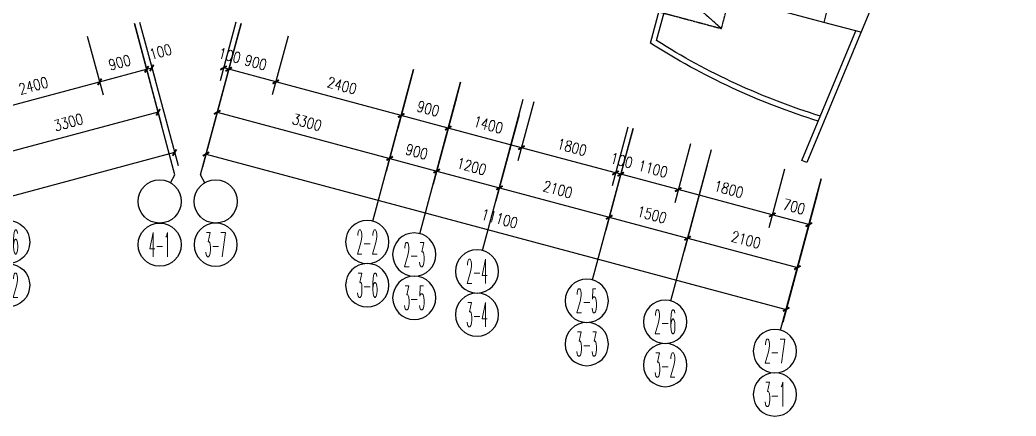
# Model space of a CAD drawing. Header units: millimetres. Extents: x 945 to 50353, y 469 to 41134.
# Drawn here: x 22549 to 40959, y 1013 to 8339 of the extents above; entities that cross this region are included whole.
import ezdxf
from ezdxf.enums import TextEntityAlignment as Align

# ---------------------------------------------------------------- set-up
doc = ezdxf.new("R2010")
doc.units = ezdxf.units.MM
doc.linetypes.add('DASH', pattern=[0.35, 0.25, -0.1])
for name, color, linetype in [('AXIS', 3, 'Continuous'), ('AXIS_TEXT', 7, 'Continuous'), ('GROUND', 2, 'Continuous'), ('LVTRY', 6, 'Continuous'), ('PUB_WINDW', 7, 'Continuous'), ('WALL', 255, 'Continuous'), ('WINDOW', 2, 'Continuous')]:
    doc.layers.add(name, color=color, linetype=linetype)
doc.styles.add('COMPLEX', font='COMPLEX')
doc.styles.add('DIM_FONT', font='SIMPLEX', dxfattribs={"width": 0.8})
doc.dimstyles.new('AXIS', dxfattribs={"dimtxt": 300, "dimasz": 1, "dimexe": 250, "dimexo": 300, "dimgap": 0.09, "dimtad": 1, "dimdec": 0, "dimzin": 0, "dimdsep": 46, "dimtxsty": 'DIM_FONT', "dimblk": '_DIMX', "dimcen": 0.09, "dimse1": 1, "dimse2": 1, "dimclrt": 7, "dimadec": 0, "dimazin": 0, "dimtfac": 1, "dimtdec": 0, "dimtix": 1, "dimtmove": 2, "dimatfit": 3, "dimldrblk": '_DIMX', "dimfxl": 1, "dimtolj": 1, "dimtzin": 0, "dimarcsym": 0})
doc.dimstyles.new('DIM0', dxfattribs={"dimtxt": 200, "dimasz": 0.7, "dimexe": 250, "dimexo": 300, "dimgap": 150, "dimtad": 1, "dimdec": 0, "dimzin": 0, "dimdsep": 46, "dimtxsty": 'DIM_FONT', "dimblk": '_DIMX', "dimblk1": '_DIMX', "dimblk2": '_DIMX', "dimsah": 1, "dimcen": 2.5, "dimclrt": 7, "dimadec": 0, "dimazin": 0, "dimtfac": 1, "dimtdec": 0, "dimtix": 1, "dimtmove": 2, "dimatfit": 3, "dimldrblk": '_DIMX', "dimfxl": 1, "dimtolj": 1, "dimtzin": 0, "dimarcsym": 0})

# ---------------------------------------------------------------- blocks, each defined once
blk = doc.blocks.new('_DIMX')
at = {"const_width": 50}
blk.add_lwpolyline([(-70, -70), (70, 70)], dxfattribs=at)
blk = doc.blocks.new('*D32')
at = {"color": 0, "linetype": 'ByBlock', "transparency": 16777216}
for p, q in [((46639, -55405), (47273, -57771)), ((47208, -57530), (34266, -60997)), ((33696, -58873), (34330, -61239))]:
    blk.add_line(p, q, dxfattribs=at)
at = {"layer": 'DEFPOINTS', "color": 0, "linetype": 'ByBlock', "transparency": 16777216}
for p in [(46562, -55115), (33619, -58583), (34266, -60998)]:
    blk.add_point(p, dxfattribs=at)
at = {"color": 0, "linetype": 'ByBlock', "transparency": 16777216, "xscale": 0.7, "yscale": 0.7, "zscale": 0.7}
for p, rotation in [((47209, -57530), 15.0000000000021), ((34266, -60998), 195.000000000002)]:
    blk.add_blockref('_DIMX', p, dxfattribs=dict(at, rotation=rotation))
at = {"color": 7, "linetype": 'ByBlock', "transparency": 16777216, "insert": (40672, -59022), "char_height": 200, "attachment_point": 5, "rotation": 15, "style": 'DIM_FONT'}
blk.add_mtext('\\A1;13400', dxfattribs=at)
blk = doc.blocks.new('_AXISO')
blk.add_circle((0, 0), 0.5)
at = {"layer": 'AXIS_TEXT', "style": 'COMPLEX', "width": 1.041667}
blk.add_attdef('A', text='', height=0.56, dxfattribs=at).set_placement((-0.25, -0.28), (0.25, -0.28), align=Align.FIT)
blk = doc.blocks.new('*D179')
at = {"color": 0, "linetype": 'ByBlock', "transparency": 16777216}
blk.add_arc((60067, -54629), 10094, 68.634, 73.8647, dxfattribs=at)
for points in [[(62863, -44965), (62881, -44901), (62679, -44879)], [(63756, -45198), (63731, -45260), (63929, -45304)]]:
    blk.add_solid(points, dxfattribs=at)
at = {"layer": 'DEFPOINTS', "color": 0, "linetype": 'ByBlock', "transparency": 16777216}
for p in [(62906, -44031), (64302, -44405), (63519, -45144), (58212, -59107), (58823, -59271)]:
    blk.add_point(p, dxfattribs=at)
at = {"color": 7, "linetype": 'ByBlock', "transparency": 16777216, "insert": (63392, -44834), "char_height": 200, "attachment_point": 5, "rotation": 341.2494, "style": 'DIM_FONT'}
blk.add_mtext('\\A1;7.5°', dxfattribs=at)
blk = doc.blocks.new('*D189')
at = {"color": 0, "linetype": 'ByBlock', "transparency": 16777216}
for p, q in [((49307, -55375), (49015, -56464)), ((51625, -55996), (51333, -57085)), ((51397, -56843), (49080, -56222))]:
    blk.add_line(p, q, dxfattribs=at)
at = {"layer": 'DEFPOINTS', "color": 0, "linetype": 'ByBlock', "transparency": 16777216}
for p in [(49385, -55085), (51703, -55706), (49080, -56222)]:
    blk.add_point(p, dxfattribs=at)
at = {"color": 0, "linetype": 'ByBlock', "transparency": 16777216, "xscale": 0.7, "yscale": 0.7, "zscale": 0.7}
for p, rotation in [((49080, -56222), 164.9999999999767), ((51398, -56843), 344.9999999999767)]:
    blk.add_blockref('_DIMX', p, dxfattribs=dict(at, rotation=rotation))
at = {"color": 7, "linetype": 'ByBlock', "transparency": 16777216, "insert": (50304, -56291), "char_height": 200, "attachment_point": 5, "rotation": 345, "style": 'DIM_FONT'}
blk.add_mtext('\\A1;2400', dxfattribs=at)
blk = doc.blocks.new('*D178')
at = {"color": 0, "linetype": 'ByBlock', "transparency": 16777216}
for p, q in [((48360, -55432), (47726, -57798)), ((47791, -57557), (58512, -60429)), ((59082, -58305), (58448, -60671))]:
    blk.add_line(p, q, dxfattribs=at)
at = {"layer": 'DEFPOINTS', "color": 0, "linetype": 'ByBlock', "transparency": 16777216}
for p in [(48438, -55142), (59159, -58015), (58512, -60429)]:
    blk.add_point(p, dxfattribs=at)
at = {"color": 0, "linetype": 'ByBlock', "transparency": 16777216, "xscale": 0.7, "yscale": 0.7, "zscale": 0.7}
for p, rotation in [((47791, -57557), 164.999999999998), ((58512, -60429), 344.999999999998)]:
    blk.add_blockref('_DIMX', p, dxfattribs=dict(at, rotation=rotation))
at = {"color": 7, "linetype": 'ByBlock', "transparency": 16777216, "insert": (53216, -58752), "char_height": 200, "attachment_point": 5, "rotation": 345, "style": 'DIM_FONT'}
blk.add_mtext('\\A1;11100', dxfattribs=at)
blk = doc.blocks.new('*D177')
at = {"color": 0, "linetype": 'ByBlock', "transparency": 16777216}
for p, q in [((48360, -55432), (47933, -57025)), ((51547, -56286), (51120, -57879)), ((47998, -56784), (51185, -57638))]:
    blk.add_line(p, q, dxfattribs=at)
at = {"layer": 'DEFPOINTS', "color": 0, "linetype": 'ByBlock', "transparency": 16777216}
for p in [(48438, -55142), (51625, -55996), (51185, -57638)]:
    blk.add_point(p, dxfattribs=at)
at = {"color": 0, "linetype": 'ByBlock', "transparency": 16777216, "xscale": 0.7, "yscale": 0.7, "zscale": 0.7}
for p, rotation in [((47998, -56784), 164.9999999999929), ((51185, -57638), 344.9999999999928)]:
    blk.add_blockref('_DIMX', p, dxfattribs=dict(at, rotation=rotation))
at = {"color": 7, "linetype": 'ByBlock', "transparency": 16777216, "insert": (49656, -56969), "char_height": 200, "attachment_point": 5, "rotation": 345, "style": 'DIM_FONT'}
blk.add_mtext('\\A1;3300', dxfattribs=at)
blk = doc.blocks.new('*D31')
at = {"color": 0, "linetype": 'ByBlock', "transparency": 16777216}
for p, q in [((45597, -55375), (45888, -56464)), ((43278, -55996), (43570, -57085)), ((43506, -56843), (45823, -56223))]:
    blk.add_line(p, q, dxfattribs=at)
at = {"layer": 'DEFPOINTS', "color": 0, "linetype": 'ByBlock', "transparency": 16777216}
for p in [(45519, -55085), (43201, -55706), (45824, -56222)]:
    blk.add_point(p, dxfattribs=at)
at = {"color": 0, "linetype": 'ByBlock', "transparency": 16777216, "xscale": 0.7, "yscale": 0.7, "zscale": 0.7}
for p, rotation in [((45824, -56222), 15.00000000003563), ((43505, -56844), 195.0000000000356)]:
    blk.add_blockref('_DIMX', p, dxfattribs=dict(at, rotation=rotation))
at = {"color": 7, "linetype": 'ByBlock', "transparency": 16777216, "insert": (44600, -56291), "char_height": 200, "attachment_point": 5, "rotation": 15, "style": 'DIM_FONT'}
blk.add_mtext('\\A1;2400', dxfattribs=at)
blk = doc.blocks.new('*D30')
at = {"color": 0, "linetype": 'ByBlock', "transparency": 16777216}
for p, q in [((46544, -55432), (46971, -57025)), ((43356, -56286), (43783, -57879)), ((46905, -56784), (43719, -57638))]:
    blk.add_line(p, q, dxfattribs=at)
at = {"layer": 'DEFPOINTS', "color": 0, "linetype": 'ByBlock', "transparency": 16777216}
for p in [(46466, -55142), (43279, -55996), (43719, -57638)]:
    blk.add_point(p, dxfattribs=at)
at = {"color": 0, "linetype": 'ByBlock', "transparency": 16777216, "xscale": 0.7, "yscale": 0.7, "zscale": 0.7}
for p, rotation in [((46906, -56784), 15.0000000000061), ((43719, -57638), 195.0000000000061)]:
    blk.add_blockref('_DIMX', p, dxfattribs=dict(at, rotation=rotation))
at = {"color": 7, "linetype": 'ByBlock', "transparency": 16777216, "insert": (45248, -56969), "char_height": 200, "attachment_point": 5, "rotation": 15, "style": 'DIM_FONT'}
blk.add_mtext('\\A1;3300', dxfattribs=at)
blk = doc.blocks.new('*D191')
at = {"color": 0, "linetype": 'ByBlock', "transparency": 16777216}
for p, q in [((46466, -55142), (46758, -56231)), ((46562, -55116), (46854, -56205)), ((46693, -55989), (46789, -55964)), ((46693, -55989), (46789, -55964)), ((46790, -55963), (46791, -55963)), ((46693, -55989), (46692, -55990))]:
    blk.add_line(p, q, dxfattribs=at)
at = {"layer": 'DEFPOINTS', "color": 0, "linetype": 'ByBlock', "transparency": 16777216}
for p in [(46389, -54852), (46485, -54826), (46789, -55964)]:
    blk.add_point(p, dxfattribs=at)
at = {"color": 0, "linetype": 'ByBlock', "transparency": 16777216, "xscale": 0.7, "yscale": 0.7, "zscale": 0.7}
for p, rotation in [((46693, -55989), 15.00000000002265), ((46789, -55964), 195.0000000000227)]:
    blk.add_blockref('_DIMX', p, dxfattribs=dict(at, rotation=rotation))
at = {"color": 7, "linetype": 'ByBlock', "transparency": 16777216, "insert": (46950, -55666), "char_height": 200, "attachment_point": 5, "rotation": 15, "style": 'DIM_FONT'}
blk.add_mtext('\\A1;100', dxfattribs=at)
blk = doc.blocks.new('*D29')
at = {"color": 0, "linetype": 'ByBlock', "transparency": 16777216}
for p, q in [((46466, -55142), (46758, -56231)), ((45597, -55375), (45888, -56464)), ((45824, -56222), (46693, -55989))]:
    blk.add_line(p, q, dxfattribs=at)
at = {"layer": 'DEFPOINTS', "color": 0, "linetype": 'ByBlock', "transparency": 16777216}
for p in [(46389, -54852), (45519, -55085), (46693, -55989)]:
    blk.add_point(p, dxfattribs=at)
at = {"color": 0, "linetype": 'ByBlock', "transparency": 16777216, "xscale": 0.7, "yscale": 0.7, "zscale": 0.7}
for p, rotation in [((46693, -55989), 15.00000000003555), ((45824, -56222), 195.0000000000356)]:
    blk.add_blockref('_DIMX', p, dxfattribs=dict(at, rotation=rotation))
at = {"color": 7, "linetype": 'ByBlock', "transparency": 16777216, "insert": (46194, -55864), "char_height": 200, "attachment_point": 5, "rotation": 15, "style": 'DIM_FONT'}
blk.add_mtext('\\A1;900', dxfattribs=at)
blk = doc.blocks.new('*D192')
at = {"color": 0, "linetype": 'ByBlock', "transparency": 16777216}
for p, q in [((48438, -55142), (48146, -56231)), ((49307, -55375), (49015, -56464)), ((49079, -56222), (48211, -55989))]:
    blk.add_line(p, q, dxfattribs=at)
at = {"layer": 'DEFPOINTS', "color": 0, "linetype": 'ByBlock', "transparency": 16777216}
for p in [(48515, -54852), (49385, -55085), (48210, -55989)]:
    blk.add_point(p, dxfattribs=at)
at = {"color": 0, "linetype": 'ByBlock', "transparency": 16777216, "xscale": 0.7, "yscale": 0.7, "zscale": 0.7}
for p, rotation in [((48210, -55989), 164.9999999999768), ((49080, -56222), 344.9999999999768)]:
    blk.add_blockref('_DIMX', p, dxfattribs=dict(at, rotation=rotation))
at = {"color": 7, "linetype": 'ByBlock', "transparency": 16777216, "insert": (48710, -55864), "char_height": 200, "attachment_point": 5, "rotation": 345, "style": 'DIM_FONT'}
blk.add_mtext('\\A1;900', dxfattribs=at)
blk = doc.blocks.new('*D190')
at = {"color": 0, "linetype": 'ByBlock', "transparency": 16777216}
for p, q in [((48341, -55116), (48050, -56205)), ((48438, -55142), (48146, -56231)), ((48114, -55963), (48113, -55963)), ((48210, -55989), (48114, -55964)), ((48211, -55989), (48212, -55990))]:
    blk.add_line(p, q, dxfattribs=at)
at = {"layer": 'DEFPOINTS', "color": 0, "linetype": 'ByBlock', "transparency": 16777216}
for p in [(48419, -54826), (48515, -54852), (48114, -55964)]:
    blk.add_point(p, dxfattribs=at)
at = {"color": 0, "linetype": 'ByBlock', "transparency": 16777216, "xscale": 0.7, "yscale": 0.7, "zscale": 0.7}
for p, rotation in [((48114, -55964), 344.9999999999656), ((48210, -55989), 164.9999999999656)]:
    blk.add_blockref('_DIMX', p, dxfattribs=dict(at, rotation=rotation))
at = {"color": 7, "linetype": 'ByBlock', "transparency": 16777216, "insert": (48227, -55735), "char_height": 200, "attachment_point": 5, "rotation": 345, "style": 'DIM_FONT'}
blk.add_mtext('\\A1;100', dxfattribs=at)
blk = doc.blocks.new('*D176')
at = {"color": 0, "linetype": 'ByBlock', "transparency": 16777216}
for p, q in [((55682, -57083), (55390, -58172)), ((56745, -57368), (56453, -58457)), ((56517, -58215), (55456, -57931))]:
    blk.add_line(p, q, dxfattribs=at)
at = {"layer": 'DEFPOINTS', "color": 0, "linetype": 'ByBlock', "transparency": 16777216}
for p in [(55760, -56793), (56822, -57078), (55455, -57930)]:
    blk.add_point(p, dxfattribs=at)
at = {"color": 0, "linetype": 'ByBlock', "transparency": 16777216, "xscale": 0.7, "yscale": 0.7, "zscale": 0.7}
for p, rotation in [((55455, -57930), 164.9999999999771), ((56517, -58215), 344.9999999999771)]:
    blk.add_blockref('_DIMX', p, dxfattribs=dict(at, rotation=rotation))
at = {"color": 7, "linetype": 'ByBlock', "transparency": 16777216, "insert": (56051, -57831), "char_height": 200, "attachment_point": 5, "rotation": 345, "style": 'DIM_FONT'}
blk.add_mtext('\\A1;1100', dxfattribs=at)
blk = doc.blocks.new('*D175')
at = {"color": 0, "linetype": 'ByBlock', "transparency": 16777216}
for p, q in [((55604, -57373), (55177, -58966)), ((57053, -57761), (56626, -59355)), ((55243, -58725), (56690, -59113))]:
    blk.add_line(p, q, dxfattribs=at)
at = {"layer": 'DEFPOINTS', "color": 0, "linetype": 'ByBlock', "transparency": 16777216}
for p in [(55682, -57083), (57131, -57471), (56691, -59113)]:
    blk.add_point(p, dxfattribs=at)
at = {"color": 0, "linetype": 'ByBlock', "transparency": 16777216, "xscale": 0.7, "yscale": 0.7, "zscale": 0.7}
for p, rotation in [((55242, -58725), 164.9999999999933), ((56691, -59113), 344.9999999999932)]:
    blk.add_blockref('_DIMX', p, dxfattribs=dict(at, rotation=rotation))
at = {"color": 7, "linetype": 'ByBlock', "transparency": 16777216, "insert": (56031, -58678), "char_height": 200, "attachment_point": 5, "rotation": 345, "style": 'DIM_FONT'}
blk.add_mtext('\\A1;1500', dxfattribs=at)
blk = doc.blocks.new('*D195')
at = {"color": 0, "linetype": 'ByBlock', "transparency": 16777216}
for p, q in [((52494, -56229), (52203, -57318)), ((53847, -56591), (53555, -57680)), ((53619, -57439), (52268, -57077))]:
    blk.add_line(p, q, dxfattribs=at)
at = {"layer": 'DEFPOINTS', "color": 0, "linetype": 'ByBlock', "transparency": 16777216}
for p in [(52572, -55939), (53924, -56302), (52267, -57076)]:
    blk.add_point(p, dxfattribs=at)
at = {"color": 0, "linetype": 'ByBlock', "transparency": 16777216, "xscale": 0.7, "yscale": 0.7, "zscale": 0.7}
for p, rotation in [((52267, -57076), 164.9999999999785), ((53620, -57439), 344.9999999999785)]:
    blk.add_blockref('_DIMX', p, dxfattribs=dict(at, rotation=rotation))
at = {"color": 7, "linetype": 'ByBlock', "transparency": 16777216, "insert": (53008, -57016), "char_height": 200, "attachment_point": 5, "rotation": 345, "style": 'DIM_FONT'}
blk.add_mtext('\\A1;1400', dxfattribs=at)
blk = doc.blocks.new('*D171')
at = {"color": 0, "linetype": 'ByBlock', "transparency": 16777216}
for p, q in [((52417, -56519), (51990, -58112)), ((53576, -56829), (53149, -58423)), ((52055, -57871), (53213, -58181))]:
    blk.add_line(p, q, dxfattribs=at)
at = {"layer": 'DEFPOINTS', "color": 0, "linetype": 'ByBlock', "transparency": 16777216}
for p in [(52494, -56229), (53654, -56540), (53214, -58181)]:
    blk.add_point(p, dxfattribs=at)
at = {"color": 0, "linetype": 'ByBlock', "transparency": 16777216, "xscale": 0.7, "yscale": 0.7, "zscale": 0.7}
for p, rotation in [((52055, -57871), 164.9999999999941), ((53214, -58181), 344.9999999999941)]:
    blk.add_blockref('_DIMX', p, dxfattribs=dict(at, rotation=rotation))
at = {"color": 7, "linetype": 'ByBlock', "transparency": 16777216, "insert": (52699, -57785), "char_height": 200, "attachment_point": 5, "rotation": 345, "style": 'DIM_FONT'}
blk.add_mtext('\\A1;1200', dxfattribs=at)
blk = doc.blocks.new('*D174')
at = {"color": 0, "linetype": 'ByBlock', "transparency": 16777216}
for p, q in [((53576, -56829), (53149, -58423)), ((55604, -57373), (55177, -58966)), ((53214, -58182), (55241, -58725))]:
    blk.add_line(p, q, dxfattribs=at)
at = {"layer": 'DEFPOINTS', "color": 0, "linetype": 'ByBlock', "transparency": 16777216}
for p in [(53654, -56540), (55682, -57083), (55242, -58725)]:
    blk.add_point(p, dxfattribs=at)
at = {"color": 0, "linetype": 'ByBlock', "transparency": 16777216, "xscale": 0.7, "yscale": 0.7, "zscale": 0.7}
for p, rotation in [((53214, -58181), 164.9999999999922), ((55242, -58725), 344.9999999999922)]:
    blk.add_blockref('_DIMX', p, dxfattribs=dict(at, rotation=rotation))
at = {"color": 7, "linetype": 'ByBlock', "transparency": 16777216, "insert": (54293, -58212), "char_height": 200, "attachment_point": 5, "rotation": 345, "style": 'DIM_FONT'}
blk.add_mtext('\\A1;2100', dxfattribs=at)
blk = doc.blocks.new('*D188')
at = {"color": 0, "linetype": 'ByBlock', "transparency": 16777216}
for p, q in [((51625, -55996), (51333, -57085)), ((52494, -56229), (52203, -57318)), ((52267, -57076), (51399, -56844))]:
    blk.add_line(p, q, dxfattribs=at)
at = {"layer": 'DEFPOINTS', "color": 0, "linetype": 'ByBlock', "transparency": 16777216}
for p in [(51703, -55706), (52572, -55939), (51398, -56843)]:
    blk.add_point(p, dxfattribs=at)
at = {"color": 0, "linetype": 'ByBlock', "transparency": 16777216, "xscale": 0.7, "yscale": 0.7, "zscale": 0.7}
for p, rotation in [((51398, -56843), 164.9999999999793), ((52267, -57076), 344.9999999999793)]:
    blk.add_blockref('_DIMX', p, dxfattribs=dict(at, rotation=rotation))
at = {"color": 7, "linetype": 'ByBlock', "transparency": 16777216, "insert": (51897, -56718), "char_height": 200, "attachment_point": 5, "rotation": 345, "style": 'DIM_FONT'}
blk.add_mtext('\\A1;900', dxfattribs=at)
blk = doc.blocks.new('*D170')
at = {"color": 0, "linetype": 'ByBlock', "transparency": 16777216}
for p, q in [((51547, -56286), (51120, -57879)), ((52417, -56519), (51990, -58112)), ((51186, -57638), (52054, -57871))]:
    blk.add_line(p, q, dxfattribs=at)
at = {"layer": 'DEFPOINTS', "color": 0, "linetype": 'ByBlock', "transparency": 16777216}
for p in [(51625, -55996), (52494, -56229), (52055, -57871)]:
    blk.add_point(p, dxfattribs=at)
at = {"color": 0, "linetype": 'ByBlock', "transparency": 16777216, "xscale": 0.7, "yscale": 0.7, "zscale": 0.7}
for p, rotation in [((51185, -57638), 164.9999999999948), ((52055, -57871), 344.9999999999947)]:
    blk.add_blockref('_DIMX', p, dxfattribs=dict(at, rotation=rotation))
at = {"color": 7, "linetype": 'ByBlock', "transparency": 16777216, "insert": (51685, -57513), "char_height": 200, "attachment_point": 5, "rotation": 345, "style": 'DIM_FONT'}
blk.add_mtext('\\A1;900', dxfattribs=at)
blk = doc.blocks.new('*D173')
at = {"color": 0, "linetype": 'ByBlock', "transparency": 16777216}
for p, q in [((55585, -57057), (55294, -58146)), ((55682, -57083), (55390, -58172)), ((55358, -57904), (55357, -57904)), ((55455, -57930), (55358, -57905)), ((55456, -57931), (55456, -57931))]:
    blk.add_line(p, q, dxfattribs=at)
at = {"layer": 'DEFPOINTS', "color": 0, "linetype": 'ByBlock', "transparency": 16777216}
for p in [(55663, -56767), (55760, -56793), (55358, -57905)]:
    blk.add_point(p, dxfattribs=at)
at = {"color": 0, "linetype": 'ByBlock', "transparency": 16777216, "xscale": 0.7, "yscale": 0.7, "zscale": 0.7}
for p, rotation in [((55358, -57905), 344.9999999999856), ((55455, -57930), 164.9999999999856)]:
    blk.add_blockref('_DIMX', p, dxfattribs=dict(at, rotation=rotation))
at = {"color": 7, "linetype": 'ByBlock', "transparency": 16777216, "insert": (55471, -57676), "char_height": 200, "attachment_point": 5, "rotation": 345, "style": 'DIM_FONT'}
blk.add_mtext('\\A1;100', dxfattribs=at)
blk = doc.blocks.new('*D172')
at = {"color": 0, "linetype": 'ByBlock', "transparency": 16777216}
for p, q in [((53847, -56591), (53555, -57680)), ((55585, -57057), (55294, -58146)), ((55358, -57904), (53620, -57439))]:
    blk.add_line(p, q, dxfattribs=at)
at = {"layer": 'DEFPOINTS', "color": 0, "linetype": 'ByBlock', "transparency": 16777216}
for p in [(53924, -56302), (55663, -56767), (53620, -57439)]:
    blk.add_point(p, dxfattribs=at)
at = {"color": 0, "linetype": 'ByBlock', "transparency": 16777216, "xscale": 0.7, "yscale": 0.7, "zscale": 0.7}
for p, rotation in [((53620, -57439), 164.9999999999771), ((55358, -57905), 344.9999999999771)]:
    blk.add_blockref('_DIMX', p, dxfattribs=dict(at, rotation=rotation))
at = {"color": 7, "linetype": 'ByBlock', "transparency": 16777216, "insert": (54554, -57430), "char_height": 200, "attachment_point": 5, "rotation": 345, "style": 'DIM_FONT'}
blk.add_mtext('\\A1;1800', dxfattribs=at)
blk = doc.blocks.new('*D169')
at = {"color": 0, "linetype": 'ByBlock', "transparency": 16777216}
for p, q in [((58483, -57834), (58191, -58923)), ((59159, -58015), (58868, -59104)), ((58255, -58681), (58255, -58681)), ((58932, -58862), (58256, -58681)), ((58933, -58862), (58934, -58863))]:
    blk.add_line(p, q, dxfattribs=at)
at = {"layer": 'DEFPOINTS', "color": 0, "linetype": 'ByBlock', "transparency": 16777216}
for p in [(58561, -57544), (59237, -57725), (58256, -58681)]:
    blk.add_point(p, dxfattribs=at)
at = {"color": 0, "linetype": 'ByBlock', "transparency": 16777216, "xscale": 0.7, "yscale": 0.7, "zscale": 0.7}
for p, rotation in [((58256, -58681), 344.999999999975), ((58932, -58862), 164.9999999999751)]:
    blk.add_blockref('_DIMX', p, dxfattribs=dict(at, rotation=rotation))
at = {"color": 7, "linetype": 'ByBlock', "transparency": 16777216, "insert": (58659, -58530), "char_height": 200, "attachment_point": 5, "rotation": 345, "style": 'DIM_FONT'}
blk.add_mtext('\\A1;700', dxfattribs=at)
blk = doc.blocks.new('*D168')
at = {"color": 0, "linetype": 'ByBlock', "transparency": 16777216}
for p, q in [((57053, -57761), (56626, -59355)), ((59082, -58305), (58655, -59898)), ((56692, -59113), (58719, -59657))]:
    blk.add_line(p, q, dxfattribs=at)
at = {"layer": 'DEFPOINTS', "color": 0, "linetype": 'ByBlock', "transparency": 16777216}
for p in [(57131, -57471), (59159, -58015), (58719, -59657)]:
    blk.add_point(p, dxfattribs=at)
at = {"color": 0, "linetype": 'ByBlock', "transparency": 16777216, "xscale": 0.7, "yscale": 0.7, "zscale": 0.7}
for p, rotation in [((56691, -59113), 164.9999999999929), ((58719, -59657), 344.999999999993)]:
    blk.add_blockref('_DIMX', p, dxfattribs=dict(at, rotation=rotation))
at = {"color": 7, "linetype": 'ByBlock', "transparency": 16777216, "insert": (57770, -59144), "char_height": 200, "attachment_point": 5, "rotation": 345, "style": 'DIM_FONT'}
blk.add_mtext('\\A1;2100', dxfattribs=at)
blk = doc.blocks.new('*D167')
at = {"color": 0, "linetype": 'ByBlock', "transparency": 16777216}
for p, q in [((56745, -57368), (56453, -58457)), ((58483, -57834), (58191, -58923)), ((58255, -58681), (56518, -58215))]:
    blk.add_line(p, q, dxfattribs=at)
at = {"layer": 'DEFPOINTS', "color": 0, "linetype": 'ByBlock', "transparency": 16777216}
for p in [(56822, -57078), (58561, -57544), (56517, -58215)]:
    blk.add_point(p, dxfattribs=at)
at = {"color": 0, "linetype": 'ByBlock', "transparency": 16777216, "xscale": 0.7, "yscale": 0.7, "zscale": 0.7}
for p, rotation in [((56517, -58215), 164.9999999999766), ((58256, -58681), 344.9999999999766)]:
    blk.add_blockref('_DIMX', p, dxfattribs=dict(at, rotation=rotation))
at = {"color": 7, "linetype": 'ByBlock', "transparency": 16777216, "insert": (57452, -58207), "char_height": 200, "attachment_point": 5, "rotation": 345, "style": 'DIM_FONT'}
blk.add_mtext('\\A1;1800', dxfattribs=at)
blk = doc.blocks.new('1T4F49深上格林')
at = {"layer": 'AXIS'}
for p, q in [((23561.6, -31651.5), (22811.1, -28850.4)), ((24031, -31651.2), (24782.5, -28850.4)), ((27218.6, -32505.3), (27970, -29704.5)), ((28087.9, -32738.3), (28839.4, -29937.4)), ((29247, -33048.8), (29998.5, -30248)), ((31275.5, -33592.4), (32026.9, -30791.5)), ((32724.4, -33980.6), (33475.8, -31179.8)), ((23478.8, -31794.9), (23561.6, -31651.5)), ((24113.8, -31794.7), (24031, -31651.2)), ((34752.8, -34524.1), (35504.3, -31723.3))]:
    blk.add_line(p, q, dxfattribs=at)
for centre in [(23278.8, -32141.3), (24313.7, -32141.2)]:
    blk.add_circle(centre, 400, dxfattribs=at)
at = {"layer": 'GROUND'}
blk.add_line((35552.1, -28830.4), (33813.5, -28364.5), dxfattribs=at)
at = {"layer": 'LVTRY'}
for points in [[(35450.7, -30656.2, -0.0669035), (32346.8, -29213.8), (32657.4, -28054.7)], [(35489.1, -30563.5, -0.065643), (32462.4, -29168.8), (32754, -28080.6)]]:
    blk.add_lwpolyline(points, format="xyb", dxfattribs=at)
at = {"layer": 'WALL'}
for p, q in [((38979.9, -22398.4), (35241.4, -31422.6)), ((35603.9, -28637.2), (35552.1, -28830.4)), ((36239.1, -29014.4), (35552.1, -28830.4)), ((35149, -31384.3), (36141.6, -28988.3)), ((35241.4, -31422.6), (35149, -31384.3))]:
    blk.add_line(p, q, dxfattribs=at)
at = {"layer": 'WINDOW', "linetype": 'DASH'}
blk.add_line((32657.4, -28054.7), (33661.5, -28944.5), dxfattribs=at)
blk.add_lwpolyline([(32657.4, -28054.7), (32502.3, -28634.3), (33661.5, -28944.5), (33816.6, -28364.9)], dxfattribs=at)
at = {"layer": 'AXIS'}
ref = blk.add_blockref('_AXISO', (20477.6, -32891.9), dxfattribs=dict(at, xscale=800, yscale=800, zscale=800))
ref.add_attrib('A', '1-6', dxfattribs={"layer": 'AXIS_TEXT', "height": 448, "style": 'COMPLEX', "width": 0.340909}).set_placement((20277.6, -33115.9), (20677.6, -33115.9), align=Align.FIT)
ref = blk.add_blockref('_AXISO', (23278.8, -32941.3), dxfattribs=dict(at, xscale=800, yscale=800, zscale=800))
ref.add_attrib('A', '4-1', dxfattribs={"layer": 'AXIS_TEXT', "height": 448, "style": 'COMPLEX', "width": 0.334821}).set_placement((23078.8, -33165.3), (23478.8, -33165.3), align=Align.FIT)
ref = blk.add_blockref('_AXISO', (24313.7, -32941.2), dxfattribs=dict(at, xscale=-800, yscale=800, zscale=800, rotation=359.9999999999997))
ref.add_attrib('A', '3-7', dxfattribs={"layer": 'AXIS_TEXT', "height": 448, "rotation": 360, "style": 'COMPLEX', "width": 0.317797}).set_placement((24113.7, -33165.2), (24513.7, -33165.2), align=Align.FIT)
ref = blk.add_blockref('_AXISO', (27115.1, -32891.7), dxfattribs=dict(at, xscale=-800, yscale=800, zscale=800, rotation=359.9999999999997))
ref.add_attrib('A', '2-2', dxfattribs={"layer": 'AXIS_TEXT', "height": 448, "rotation": 360, "style": 'COMPLEX', "width": 0.3125}).set_placement((26915.1, -33115.7), (27315.1, -33115.7), align=Align.FIT)
ref = blk.add_blockref('_AXISO', (27984.4, -33124.6), dxfattribs=dict(at, xscale=-800, yscale=800, zscale=800, rotation=359.9999999999997))
ref.add_attrib('A', '2-3', dxfattribs={"layer": 'AXIS_TEXT', "height": 448, "rotation": 360, "style": 'COMPLEX', "width": 0.3125}).set_placement((27784.4, -33348.6), (28184.4, -33348.6), align=Align.FIT)
ref = blk.add_blockref('_AXISO', (29143.5, -33435.2), dxfattribs=dict(at, xscale=-800, yscale=800, zscale=800, rotation=359.9999999999997))
ref.add_attrib('A', '2-4', dxfattribs={"layer": 'AXIS_TEXT', "height": 448, "rotation": 360, "style": 'COMPLEX', "width": 0.302419}).set_placement((28943.5, -33659.2), (29343.5, -33659.2), align=Align.FIT)
ref = blk.add_blockref('_AXISO', (20477.6, -33691.9), dxfattribs=dict(at, xscale=800, yscale=800, zscale=800))
ref.add_attrib('A', '4-2', dxfattribs={"layer": 'AXIS_TEXT', "height": 448, "rotation": 360, "style": 'COMPLEX', "width": 0.307377}).set_placement((20277.6, -33915.9), (20677.6, -33915.9), align=Align.FIT)
ref = blk.add_blockref('_AXISO', (27115.1, -33691.7), dxfattribs=dict(at, xscale=-800, yscale=800, zscale=800, rotation=359.9999999999997))
ref.add_attrib('A', '3-6', dxfattribs={"layer": 'AXIS_TEXT', "height": 448, "rotation": 360, "style": 'COMPLEX', "width": 0.317797}).set_placement((26915.1, -33915.7), (27315.1, -33915.7), align=Align.FIT)
ref = blk.add_blockref('_AXISO', (27984.4, -33924.6), dxfattribs=dict(at, xscale=-800, yscale=800, zscale=800, rotation=359.9999999999997))
ref.add_attrib('A', '3-5', dxfattribs={"layer": 'AXIS_TEXT', "height": 448, "rotation": 360, "style": 'COMPLEX', "width": 0.317797}).set_placement((27784.4, -34148.6), (28184.4, -34148.6), align=Align.FIT)
ref = blk.add_blockref('_AXISO', (31172, -33978.7), dxfattribs=dict(at, xscale=-800, yscale=800, zscale=800, rotation=359.9999999999997))
ref.add_attrib('A', '2-5', dxfattribs={"layer": 'AXIS_TEXT', "height": 448, "style": 'COMPLEX', "width": 0.3125}).set_placement((30972, -34202.7), (31372, -34202.7), align=Align.FIT)
ref = blk.add_blockref('_AXISO', (29143.5, -34235.2), dxfattribs=dict(at, xscale=-800, yscale=800, zscale=800, rotation=359.9999999999997))
ref.add_attrib('A', '3-4', dxfattribs={"layer": 'AXIS_TEXT', "height": 448, "style": 'COMPLEX', "width": 0.307377}).set_placement((28943.5, -34459.2), (29343.5, -34459.2), align=Align.FIT)
ref = blk.add_blockref('_AXISO', (32620.8, -34367), dxfattribs=dict(at, xscale=-800, yscale=800, zscale=800, rotation=359.9999999999997))
ref.add_attrib('A', '2-6', dxfattribs={"layer": 'AXIS_TEXT', "height": 448, "rotation": 360, "style": 'COMPLEX', "width": 0.3125}).set_placement((32420.8, -34591), (32820.8, -34591), align=Align.FIT)
ref = blk.add_blockref('_AXISO', (31172, -34778.7), dxfattribs=dict(at, xscale=-800, yscale=800, zscale=800, rotation=359.9999999999997))
ref.add_attrib('A', '3-3', dxfattribs={"layer": 'AXIS_TEXT', "height": 448, "rotation": 360, "style": 'COMPLEX', "width": 0.317797}).set_placement((30972, -35002.7), (31372, -35002.7), align=Align.FIT)
ref = blk.add_blockref('_AXISO', (34649.3, -34910.5), dxfattribs=dict(at, xscale=-800, yscale=800, zscale=800, rotation=359.9999999999997))
ref.add_attrib('A', '2-7', dxfattribs={"layer": 'AXIS_TEXT', "height": 448, "rotation": 360, "style": 'COMPLEX', "width": 0.3125}).set_placement((34449.3, -35134.5), (34849.3, -35134.5), align=Align.FIT)
ref = blk.add_blockref('_AXISO', (32620.8, -35167), dxfattribs=dict(at, xscale=-800, yscale=800, zscale=800, rotation=359.9999999999997))
ref.add_attrib('A', '3-2', dxfattribs={"layer": 'AXIS_TEXT', "height": 448, "rotation": 360, "style": 'COMPLEX', "width": 0.317797}).set_placement((32420.8, -35391), (32820.8, -35391), align=Align.FIT)
ref = blk.add_blockref('_AXISO', (34649.3, -35710.5), dxfattribs=dict(at, xscale=-800, yscale=800, zscale=800, rotation=359.9999999999997))
ref.add_attrib('A', '3-1', dxfattribs={"layer": 'AXIS_TEXT', "height": 448, "style": 'COMPLEX', "width": 0.347222}).set_placement((34449.3, -35934.5), (34849.3, -35934.5), align=Align.FIT)
at = {"layer": 'AXIS_TEXT', "style": 'COMPLEX', "width": 0.4}
for tag, p in [('2-1', (23300.7, -32352.3)), ('1-7', (24333, -32348.2))]:
    blk.add_attdef(tag, text='', height=448, dxfattribs=at).set_placement(p, align=Align.CENTER)
at = {"layer": 'AXIS'}
dim = blk.add_angular_dim_2l(base=(39863.8, -18852.7), line1=((34556.5, -32815.5), (40646.8, -18113.2)), line2=((39251.3, -17739.3), (35167.7, -32979.2)), text='7.5%%d', dimstyle='AXIS', override={"dimtxt": 200, "dimasz": 200}, dxfattribs=at)
dim.commit()
dim.dimension.update_dxf_attribs({"geometry": '*D179', "text_midpoint": (39736.4, -18542.9), "insert": (-23655.1, 26291.5)})
for p1, p2, distance, picture, middle, set_off in [((21863.8, -28793.6), (22733.4, -28560.6), -1177.3, '*D29', (22538.6, -29572.8), (-23655.1, 26291.5)), ((24860.1, -28560.6), (24763.9, -28534.8), 1177.3, '*D190', (24572, -29443.4), (-23655.1, 26291.5)), ((25729.4, -28793.5), (24860.1, -28560.6), 1177.3, '*D192', (25054.7, -29572.8), (-23655.1, 26291.5)), ((22906.4817, -28823.3092), (9963.5501, -32291.3573), 2499.87, '*D32', (17017.3251, -32730.5408), (-23655.0962, 26291.5179)), ((19545.5, -29414.8), (21863.8, -28793.6), -1177.3, '*D31', (20944.7, -29999.9), (-23655.1, 26291.5)), ((22811.1, -28850.4), (19623.5, -29704.5), 1699.9, '*D30', (21592.6, -30677.9), (-23655.1, 26291.5)), ((24782.5, -28850.4), (35504.3, -31723.3), -2499.9, '*D178', (29561.1, -32460), (-23655.1, 26291.5)), ((24782.5, -28850.4), (27970, -29704.5), -1699.9, '*D177', (26001, -30677.9), (-23655.1, 26291.5)), ((28047.6, -29414.7), (25729.4, -28793.5), 1177.3, '*D189', (26648.5, -29999.8), (-23655.1, 26291.5)), ((28917, -29647.7), (28047.6, -29414.7), 1177.3, '*D188', (28242.3, -30426.9), (-23655.1, 26291.5)), ((27970, -29704.5), (28839.4, -29937.4), -1699.9, '*D170', (28029.5, -31221.4), (-23655.1, 26291.5)), ((30269.3, -30010), (28917, -29647.7), 1177.3, '*D195', (29353.2, -30724.5), (-23655.1, 26291.5)), ((28839.4, -29937.4), (29998.5, -30248), -1699.9, '*D171', (29043.7, -31493.2), (-23655.1, 26291.5)), ((32008, -30475.9), (30269.3, -30010), 1177.3, '*D172', (30898.6, -31138.6), (-23655.1, 26291.5)), ((29998.5, -30248), (32026.9, -30791.5), -1699.9, '*D174', (30637.5, -31920.2), (-23655.1, 26291.5)), ((32104.6, -30501.8), (32008, -30475.9), 1177.3, '*D173', (31816.3, -31384.5), (-23655.1, 26291.5)), ((33167.1, -30786.5), (32104.6, -30501.8), 1177.3, '*D176', (32395.8, -31539.8), (-23655.1, 26291.5)), ((32026.9, -30791.5), (33475.8, -31179.8), -1699.9, '*D175', (32376.1, -32386.1), (-23655.1, 26291.5)), ((34905.8, -31252.3), (33167.1, -30786.5), 1177.3, '*D167', (33796.4, -31915.1), (-23655.1, 26291.5)), ((33475.8, -31179.8), (35504.3, -31723.3), -1699.9, '*D168', (34114.8, -32852), (-23655.1, 26291.5)), ((35581.9, -31433.5), (34905.8, -31252.3), 1177.3, '*D169', (35003.8, -32238.6), (-23655.1, 26291.5))]:
    dim = blk.add_aligned_dim(p1=p1, p2=p2, distance=distance, dimstyle='DIM0', override={"dimasz": 0.7}, dxfattribs=at)
    dim.commit()
    dim.dimension.update_dxf_attribs({"geometry": picture, "text_midpoint": middle, "insert": set_off})
dim = blk.add_linear_dim(base=(23134.4, -29672), p1=(22733.4, -28560.6), p2=(22829.7, -28534.8), angle=15, dimstyle='DIM0', override={"dimasz": 0.7}, dxfattribs=at)
dim.commit()
dim.dimension.update_dxf_attribs({"geometry": '*D191', "text_midpoint": (23294.7, -29374.2), "dimtype": 129, "insert": (-23655.1, 26291.5)})

msp = doc.modelspace()

# ---------------------------------------------------------------- block references
at = {"layer": 'PUB_WINDW'}
msp.add_blockref('1T4F49深上格林', (1853, 37124), dxfattribs=at)

doc.saveas('drawing.dxf')
